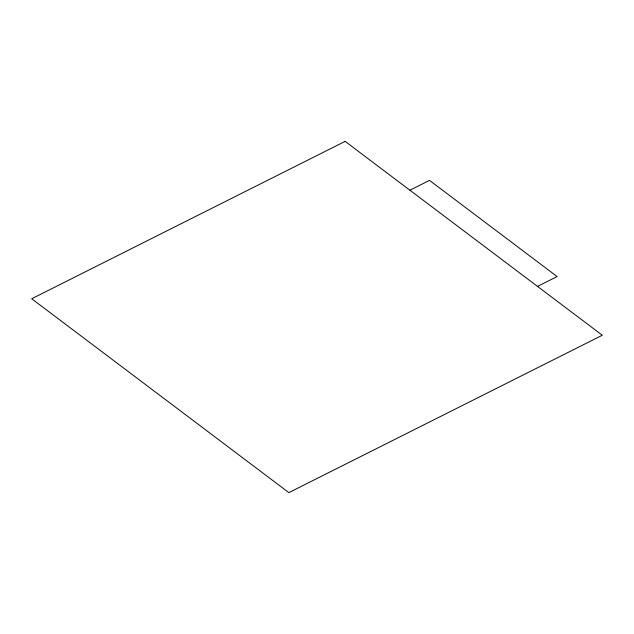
<?xml version="1.0" encoding="UTF-8"?>
<svg xmlns="http://www.w3.org/2000/svg" width="634" height="634" viewBox="0 0 634 634"><rect width="100%" height="100%" fill="white"/><g stroke="black" fill="none" stroke-linecap="round" stroke-linejoin="round"><path stroke-width="0.95" d="M409.929 190.216L429.519 180.381L557.104 276.567L537.513 286.402M345.134 141.374L31.7 298.757L288.866 492.626L602.3 335.243L345.134 141.374"/></g></svg>
